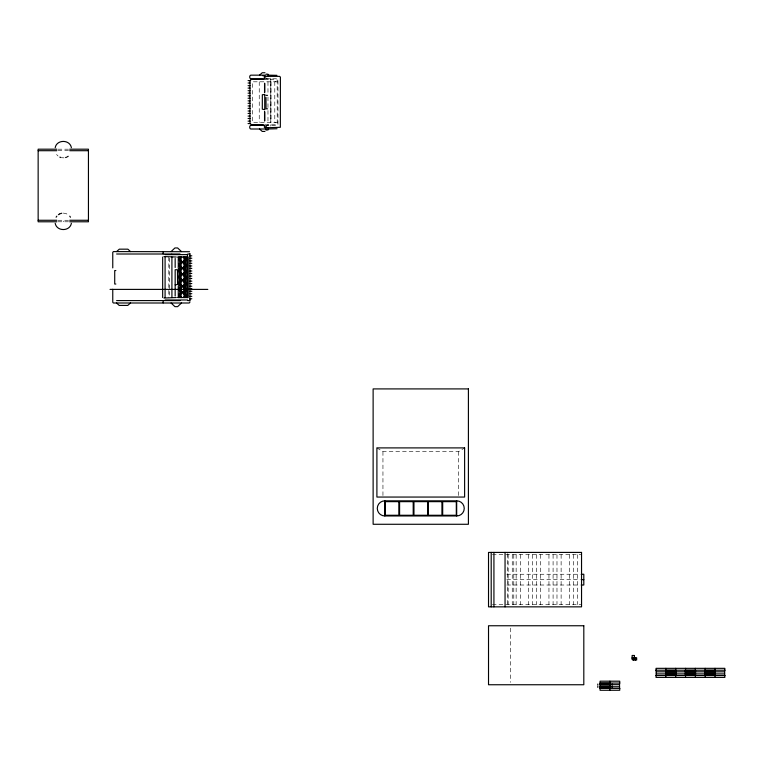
<?xml version="1.0" encoding="UTF-8"?>
<svg xmlns="http://www.w3.org/2000/svg" width="763" height="763" viewBox="0 0 763 763"><rect width="100%" height="100%" fill="white"/><g stroke="black" fill="none" stroke-linecap="round" stroke-linejoin="round"><path stroke-width="0.57" stroke-dasharray="3.81 2.86" d="M265.066 127.097L267.699 124.77M265.114 127.64L267.384 125.37M267.918 125.37L268.519 124.77M275.948 81.355L275.166 81.813M376.903 447.9L382.95 451.677L458.573 451.677L464.619 447.9M64.035 157.855L61.784 157.75M266.049 78.789L277.217 78.789L277.961 79.419L277.97 124.617L277.217 125.37L266.049 125.37M263.426 79.4L277.169 79.896L277.217 124.016L276.464 124.77L263.426 124.77M277.217 81.813L252.41 81.813L252.41 122.347L277.217 122.347M58.036 149.186L68.556 149.186M58.036 150.702L68.556 150.702M58.036 220.269L68.556 220.269M58.036 221.785L68.556 221.785M492.383 554.672L581.549 554.672M506.775 574.243L580.252 574.243M506.775 579.632L580.252 579.632M506.775 585.011L580.252 585.011M492.383 604.582L581.549 604.582M63.291 213.087L65.971 213.535L68.536 214.947M275.109 122.347L275.948 122.814M267.699 79.4L265.066 77.073M58.055 156.024L56.576 154.469M267.918 78.789L268.519 79.4M577.4 554.672L577.4 604.582M573.509 554.672L573.509 604.582M569.37 554.672L569.37 604.582M561.12 554.672L561.12 604.582M556.98 554.672L556.98 604.582M553.089 554.672L553.089 604.582M548.95 554.672L548.95 604.582M540.709 554.672L540.709 604.582M536.561 554.672L536.561 604.582M532.669 554.672L532.669 604.582M528.53 554.672L528.53 604.582M520.29 554.672L520.29 604.582M516.141 554.672L516.141 604.582M513.776 554.672L513.776 604.582M512.259 554.672L512.259 604.582M510.457 628.121L510.457 682.389M508.11 554.672L508.11 604.582M507.767 553.595L507.776 606.852M458.573 451.677L458.573 497.056M382.95 451.677L382.95 495.893M274.794 81.813L274.794 122.347M271.075 81.813L271.075 122.347M270.789 78.036L270.789 126.133M270.407 81.813L270.407 122.347M267.975 81.813L267.975 93.639M267.975 97.015L267.975 109.681M267.975 110.53L267.975 122.347M259.239 81.813L259.239 122.347M169.472 258.218L169.472 295.176M168.804 257.026L168.804 297.56M63.291 221.032L63.291 221.785"/><path stroke-width="1.14" d="M171.913 297.56L171.913 257.026M175.166 284.857L177.569 284.523L177.474 269.73L175.166 269.73L175.166 296.073M633.7 658.603L632.699 658.879L633.681 659.242M112.762 267.908L112.762 252.343L113.401 251.599L189.558 251.714M55.194 147.669C56.653 139.343 69.929 139.343 71.388 147.669M71.388 223.311C69.929 231.628 56.653 231.628 55.194 223.311M189.882 302.386L189.138 303.006L113.401 302.997L112.762 302.253L112.762 289.282M265.81 127.793L280.345 127.297L280.393 77.13L279.639 76.376L265.81 76.376M178.933 258.447L179.601 257.026M184.713 257.026L185.724 259.143L184.474 261.766L180.612 261.766L179.362 259.143L180.373 257.026M180.965 257.026L180.287 258.447L178.256 258.447L178.256 257.026M181.966 261.766L180.717 259.143L181.728 257.026M178.933 264.494L180.182 261.871L178.933 259.258M179.362 265.2L180.612 262.577L184.474 262.577L185.724 265.2L184.474 267.813L180.612 267.813L179.362 265.2L180.717 265.2L181.966 267.813M181.546 261.871L180.287 264.494L178.256 264.494L178.256 259.258L180.287 259.258L181.546 261.871L180.182 261.871M180.717 265.2L181.966 262.577M178.952 270.541L178.933 269.873A2.299 1.898 -89.9 0 0 178.265 268.328L178.256 265.305L180.287 265.305L181.546 267.927L180.287 270.541L178.933 270.541L180.182 267.927L178.933 265.305M183.11 261.766L184.36 259.143L183.349 257.026M184.789 265.095L183.54 262.472L184.789 259.849L188.184 259.849L188.184 265.095L184.36 265.2L183.11 267.813M181.966 273.869L180.717 271.246L181.966 268.624M186.153 265.095L184.904 262.472L186.153 259.849M180.287 271.351L181.546 273.974L180.287 276.597L178.933 276.597L180.182 273.974L178.933 271.351L180.717 271.246M183.54 268.519L184.789 265.896L188.184 265.896L188.184 271.142L184.789 271.142L183.54 268.519L184.904 268.519L186.153 271.142M181.966 279.916L180.717 277.293L181.966 274.68M184.904 268.519L186.153 265.896M180.287 277.408L181.546 280.021L180.287 282.644L178.933 282.644L180.182 280.021L178.933 277.408L180.717 277.293M183.11 273.869L184.36 271.246L183.11 268.624M183.54 274.566L184.789 271.952L188.184 271.952L188.184 277.188L184.789 277.188L183.54 274.566L184.904 274.566L186.153 277.188M185.724 271.246L184.474 273.869L180.612 273.869L179.362 271.246L180.612 268.624L184.474 268.624L185.724 271.246L184.36 271.246M181.966 285.963L180.717 283.35L181.966 280.727M184.904 274.566L186.153 271.952M178.933 288.691L180.182 286.077L178.933 283.454L180.717 283.35M183.11 279.916L184.36 277.293L183.11 274.68M180.287 283.454L181.546 286.077L180.287 288.691L178.256 288.691L178.256 286.259A2.394 1.984 -90 0 0 178.933 284.389L178.952 283.454M185.724 277.293L184.474 279.916L180.612 279.916L179.362 277.293L180.612 274.68L184.474 274.68L185.724 277.293L184.36 277.293M181.966 286.774L180.717 289.396L181.966 292.019M186.153 283.235L184.904 280.622L186.153 277.999M178.933 294.747L180.182 292.124L178.933 289.501M183.11 285.963L184.36 283.35L183.11 280.727M180.287 289.501L181.546 292.124L180.287 294.747L178.256 294.747L178.256 289.501M184.474 280.727L185.724 283.35L184.474 285.963L180.612 285.963L179.362 283.35L180.612 280.727L184.904 280.622M181.728 297.56L180.717 295.443L181.966 292.83M186.153 289.291L184.904 286.669L186.153 284.046M183.11 292.019L184.36 289.396L183.11 286.774M186.153 295.338L184.904 292.715L186.153 290.102M183.349 297.56L184.36 295.443L183.11 292.83M184.112 297.56L184.789 296.149L188.184 296.149L188.184 297.56L177.769 297.56M184.713 297.56L185.724 295.443L184.474 292.83M185.476 297.56L186.153 296.149M56.109 217.217L56.834 216.167M116.577 251.59L119.305 249.167L127.879 249.177L130.492 251.59M277.036 128.737L268.042 129.004M130.492 303.006L127.755 305.429L119.19 305.419L116.577 303.006M163.94 298.028L176.282 297.56M266.068 74.125L268.042 74.221L268.214 76.376M68.193 156.281L67.487 156.749M58.389 214.689L59.476 214.022M264.694 125.437L264.246 127.173L264.99 127.793M163.129 251.647L163.129 253.945M163.129 300.641L163.129 302.949M66.734 157.14L65.58 157.559M59.848 213.831L61.784 213.23M115.852 270.55L114.717 270.569L114.717 284.027L115.852 284.036M267.555 95.356L266.02 95.375M171.093 251.58L174.918 247.956L177.636 247.956L181.46 251.58M181.46 303.016L177.636 306.64L174.918 306.64L171.093 303.016M264.99 76.376L264.246 76.996L264.694 78.732M259.515 75.165L262.253 72.743L264.971 72.743M116.615 254.003L171.675 254.003M265.906 75.165L250.75 75.165C249.348 75.451 249.348 78.503 250.75 78.789L265.266 78.789M268.042 75.165L276.95 75.337M262.863 75.766L264.351 75.766M250.75 79.4L263.426 79.4M248.061 80.611L250.684 80.611M248.061 83.024L249.997 83.024M248.061 85.675L249.997 85.675M248.061 88.098L249.997 88.098M248.061 90.74L249.997 90.74M248.061 93.162L249.997 93.162M264.723 94.526L262.338 94.726L262.31 109.176L264.723 109.643M248.061 95.804L249.997 95.804M248.061 98.227L249.997 98.227M248.061 100.878L249.997 100.878M248.061 103.291L249.997 103.291M248.061 105.943L249.997 105.943M248.061 108.356L249.997 108.356M248.061 111.007L249.997 111.007M248.061 113.429L249.997 113.429M248.061 116.071L249.997 116.071M248.061 118.494L249.997 118.494M248.061 121.136L249.997 121.136M248.061 123.558L250.684 123.558M250.75 124.77L263.426 124.77M264.99 125.37L250.75 125.37C249.348 125.666 249.348 128.718 250.75 129.004L265.906 129.004M264.971 131.427L262.253 131.427L259.515 129.004M56.863 149.186L38.15 149.186L38.15 221.785L56.863 221.785M69.729 149.186L88.441 149.186L88.441 221.785L69.729 221.785M38.15 150.702L56.863 150.702M69.729 150.702L88.441 150.702M38.15 220.269L56.863 220.269M69.729 220.269L88.441 220.269M171.98 254.003L180.058 254.003M187.765 254.003C189.958 254.661 190.454 251.714 189.892 255.595M165.085 254.613L187.536 254.613M189.701 255.824L191.818 255.824M176.282 257.026L163.94 256.559M177.769 257.026L188.184 257.026L188.184 259.038L184.36 259.143M189.892 258.237L191.818 258.237M179.362 259.143L180.717 259.143M189.892 260.889L191.818 260.889M183.54 262.472L184.904 262.472M189.892 263.311L191.818 263.311M189.892 265.953L191.818 265.953M180.182 267.927L181.546 267.927M189.892 268.376L191.818 268.376M189.892 271.018L191.818 271.018M189.892 273.44L191.818 273.44M180.182 273.974L181.546 273.974M189.892 276.082L191.818 276.082M189.892 278.505L191.818 278.505M180.182 280.021L181.546 280.021M189.892 281.156L191.818 281.156M184.36 283.35L185.724 283.35M189.892 283.569L191.818 283.569M180.182 286.077L181.546 286.077M189.892 286.22L191.818 286.22M184.904 286.669L180.612 286.774L179.362 289.396L180.612 292.019L184.474 292.019L185.724 289.396L184.474 286.774M189.892 288.643L191.818 288.643M110.034 289.396L207.822 289.396M189.892 291.285L191.818 291.285M180.182 292.124L181.546 292.124M184.904 292.715L180.612 292.83L179.362 295.443L180.373 297.56M189.892 293.707L191.818 293.707M180.717 295.443L178.256 295.558L178.256 297.56M184.36 295.443L185.724 295.443M189.892 296.349L191.818 296.349M189.701 298.772L191.818 298.772M165.085 299.983L187.536 299.983M116.615 300.584L171.675 300.584M171.98 300.584L180.058 300.584M187.784 300.584C189.968 299.954 190.445 302.863 189.892 299.001M384.838 500.833L456.684 500.833A7.563 7.563 0 0 1 464.247 508.396A7.563 7.563 0 0 1 456.684 515.96L384.838 515.96A7.563 7.563 0 0 1 377.284 508.396A7.563 7.563 0 0 1 384.838 500.833L384.838 515.96M581.435 574.243L583.809 574.243L583.809 585.011L581.435 585.011M581.435 579.632L583.809 579.632M632.126 657.515L634.396 657.515M633.261 657.744L636.657 657.744L636.657 660.005L633.261 660.005M656.037 670.21L724.85 670.21M665.87 671.354L675.694 671.354M685.527 671.354L695.36 671.354M705.193 671.354L715.017 671.354M665.87 671.726L675.694 671.726M685.527 671.726L695.36 671.726M705.193 671.726L715.017 671.726M656.228 671.822L665.679 671.822M675.884 671.822L685.336 671.822M695.551 671.822L705.002 671.822M715.208 671.822L724.659 671.822M665.87 672.108L675.694 672.108M685.527 672.108L695.36 672.108M705.193 672.108L715.017 672.108M665.87 673.624L675.694 673.624M685.527 673.624L695.36 673.624M705.193 673.624L715.017 673.624M656.228 673.901L665.679 673.901M665.87 673.996L675.694 673.996M675.884 673.901L685.336 673.901M685.527 673.996L695.36 673.996M695.551 673.901L705.002 673.901M705.193 673.996L715.017 673.996M715.208 673.901L724.659 673.901M665.87 674.378L675.694 674.378M685.527 674.378L695.36 674.378M705.193 674.378L715.017 674.378M656.037 675.522L724.85 675.522M600.071 683.066L619.737 683.066M600.071 684.211L609.904 684.211M600.071 684.583L609.904 684.583M610.095 684.678L619.546 684.678M600.071 684.964L609.904 684.964M600.071 686.481L609.904 686.481M600.071 686.853L609.904 686.853M610.095 686.757L619.546 686.757M600.071 687.234L609.904 687.234M600.071 688.379L619.737 688.379M267.555 108.813L266.02 108.794L265.982 97.435M61.002 157.559L59.848 157.14M266.068 130.034L268.042 129.948L268.214 127.793M69.748 216.167L70.482 217.217M185.19 257.026L186.153 259.038M183.826 257.026L184.789 259.038M183.11 262.577L184.36 265.2M180.287 295.558L181.251 297.56M178.933 295.558L179.887 297.56M265.848 129.72L265.801 127.793M724.85 670.362L724.85 668.331L656.037 668.331L656.037 670.362M724.85 675.36L724.85 677.401L656.037 677.401L656.037 675.36M724.659 670.143L724.659 672.68M724.659 673.052L724.659 675.589M715.208 670.143L715.208 672.68M715.208 673.052L715.208 675.589M715.017 668.331L715.017 670.362L705.193 670.362L705.193 668.331M715.017 670.61L715.017 675.112M715.017 677.401L715.017 675.36L705.193 675.36L705.193 677.401M705.193 670.61L705.193 675.112M705.002 670.143L705.002 672.68M705.002 673.052L705.002 675.589M695.551 670.143L695.551 672.68M695.551 673.052L695.551 675.589M695.36 668.331L695.36 670.362L685.527 670.362L685.527 668.331M695.36 670.61L695.36 675.112M695.36 677.401L695.36 675.36L685.527 675.36L685.527 677.401M685.527 670.61L685.527 675.112M685.336 670.143L685.336 672.68M685.336 673.052L685.336 675.589M675.884 670.143L675.884 672.68M675.884 673.052L675.884 675.589M675.694 668.331L675.694 670.362L665.87 670.362L665.87 668.331M675.694 670.61L675.694 675.112M675.694 677.401L675.694 675.36L665.87 675.36L665.87 677.401M665.87 670.61L665.87 675.112M665.679 670.143L665.679 672.68M665.679 673.052L665.679 675.589M656.228 670.143L656.228 672.68M656.228 673.052L656.228 675.589M635.531 657.744L635.531 660.005M619.737 683.219L619.737 681.187L600.071 681.187L600.071 683.219L609.904 683.219L609.904 681.187M619.737 688.216L619.737 690.257L600.071 690.257L600.071 688.216L609.904 688.216L609.904 690.257M619.546 682.999L619.546 685.536M619.546 685.908L619.546 688.445M612.174 684.039L612.174 685.136M612.174 686.299L612.174 687.406M610.095 682.999L610.095 685.536M610.095 685.908L610.095 688.445M609.904 683.467L609.904 687.968M600.071 683.467L600.071 687.968M597.81 684.039L597.81 685.136M597.81 686.299L597.81 687.406M505.049 552.412L505.049 606.852M493.928 552.412L493.928 606.852M491.2 552.412L491.2 606.852M456.684 500.833L456.684 515.96M264.723 83.301L264.723 92.275M264.732 94.526L264.732 109.643M264.723 111.894L264.723 120.859M264.551 83.339L264.551 92.695M264.551 111.474L264.551 120.821M249.997 80.611L249.997 123.558M189.892 255.824L189.892 298.772M187.469 254.613L187.469 297.656M186.821 257.026L186.821 259.038M186.821 259.849L186.821 265.095M186.821 265.896L186.821 271.142M186.821 271.952L186.821 277.188M186.821 277.999L186.821 283.235M186.821 284.046L186.821 289.291M186.821 290.102L186.821 295.338M186.821 296.149L186.821 297.56M178.952 271.351L178.952 276.597M178.952 277.408L178.952 282.644M175.166 258.514L175.166 267.489M165.085 257.026L165.085 297.56M162.662 257.026L162.662 297.56M633.671 657.82A1.135 1.135 0 0 1 634.339 659.222A1.135 1.135 0 0 1 632.975 659.976A1.135 1.135 0 0 1 632.145 658.669M184.789 277.999L183.54 280.622L184.789 283.235L188.184 283.235L188.184 277.999L184.789 277.999M184.789 284.046L183.54 286.669L184.789 289.291L188.184 289.291L188.184 284.046L184.789 284.046M184.789 290.102L183.54 292.715L184.789 295.338L188.184 295.338L188.184 290.102L184.789 290.102M468.406 388.911L373.126 388.911L373.126 524.276L468.406 524.276L468.406 388.911M464.619 447.9L376.903 447.9L376.903 497.056L464.619 497.056L464.619 447.9M398.83 501.653L385.22 501.653L385.22 515.263L398.83 515.263L398.83 501.653M413.203 501.653L399.593 501.653L399.593 515.263L413.203 515.263L413.203 501.653M427.566 501.653L413.956 501.653L413.956 515.263L427.566 515.263L427.566 501.653M441.939 501.653L428.329 501.653L428.329 515.263L441.939 515.263L441.939 501.653M456.303 501.653L442.693 501.653L442.693 515.263L456.303 515.263L456.303 501.653M581.549 552.412L488.52 552.412L488.52 606.852L581.549 606.852L581.54 552.412M583.809 625.755L488.52 625.755L488.52 684.745L583.809 684.745L583.809 625.755M634.396 655.474L632.126 655.474L632.126 658.879L634.396 658.879L634.396 655.474"/></g></svg>
